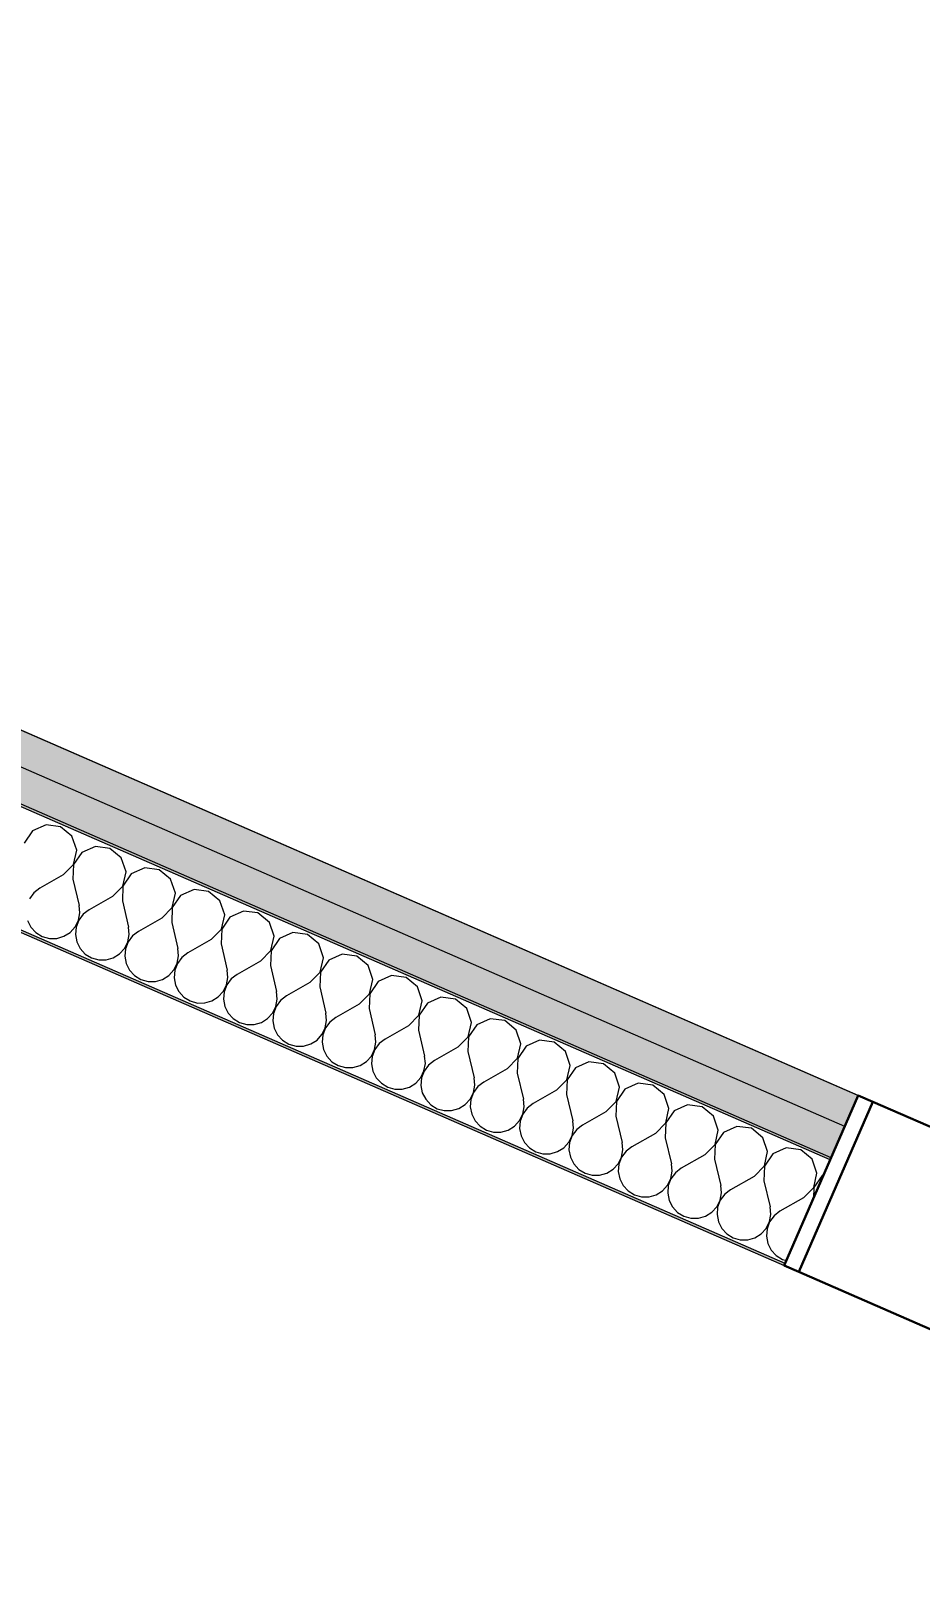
# Model space of a CAD drawing. Header units: millimetres. Extents: x -89663 to 74273, y -103666 to 18539.
# Drawn here: x -27623 to -27230, y -31032 to -30353 of the extents above; entities that cross this region are included whole.
import ezdxf
from ezdxf.enums import TextEntityAlignment as Align

# ---------------------------------------------------------------- set-up
doc = ezdxf.new("R2010")
doc.units = ezdxf.units.MM
doc.header["$MEASUREMENT"] = 0
doc.linetypes.add('Double Dashed', pattern=[1093.611073, 529.166651, -211.666656, 141.111112, -211.666656])
for name, color, linetype in [('New_A-05-M_Gross_Int_Circulation', 7, 'Continuous'), ('New_A-15-MG_Structural_Grid_Phase_2', 7, 'Continuous'), ('New_A-25-M_Wall_Int', 7, 'Continuous'), ('New_A-95-D_Dim_Grid.Dim', 7, 'Continuous'), ('New_ArchiCAD Doors', 7, 'Continuous')]:
    doc.layers.add(name, color=color, linetype=linetype)
for name, color, linetype, lineweight, true_color in [('New_A-05-M_Gross_Int_Circulation_Pen_No__74', 7, 'Continuous', 20, 0x606060), ('New_A-15-MG_Structural_Grid_Phase_2_Pen_No__222', 7, 'Continuous', 13, 0x65af33), ('New_A-25-M_Wall_Int_Pen_No__107', 7, 'Continuous', 15, 0xa6a6a6), ('New_ArchiCAD Doors_Pen_No__43', 7, 'Continuous', 30, 0x444444)]:
    doc.layers.add(name, color=color, linetype=linetype, lineweight=lineweight, true_color=true_color)
for name, color, linetype, lineweight in [('New_A-25-M_Wall_Int_Pen_No__1', 7, 'Continuous', 13), ('New_A-95-D_Dim_Grid.Dim_Pen_No__4', 7, 'Continuous', 20), ('New_ArchiCAD Doors_Pen_No__1', 7, 'Continuous', 13), ('New_ArchiCAD Zone Stamps_Pen_No__6', 7, 'Continuous', 35)]:
    doc.layers.add(name, color=color, linetype=linetype, lineweight=lineweight)
doc.styles.add('GENERATED_STYLE_1', font='')
doc.styles.add('GENERATED_STYLE_3', font='')
doc.styles.add('GENERATED_STYLE_4', font='')
doc.styles.get('GENERATED_STYLE_1').set_extended_font_data('Arial', bold=True)
doc.styles.get('GENERATED_STYLE_3').set_extended_font_data('Arial')
doc.styles.get('GENERATED_STYLE_4').set_extended_font_data('Swis721 BT')
doc.dimstyles.new('GENERATED_STYLE__2', dxfattribs={"dimtxt": 300, "dimasz": 95, "dimexe": 0.18, "dimexo": 0, "dimgap": 0.09, "dimtad": 1, "dimdec": 0, "dimzin": 0, "dimdsep": 46, "dimtxsty": 'GENERATED_STYLE_4', "dimblk": 'ARROWHEAD_2', "dimblk1": 'ARROWHEAD_2', "dimblk2": 'ARROWHEAD_2', "dimcen": 0.09, "dimclrd": 7, "dimclre": 7, "dimclrt": 7, "dimadec": 0, "dimazin": 0, "dimtfac": 1, "dimtdec": 4, "dimtmove": 0, "dimatfit": 3, "dimfxl": 1, "dimtolj": 1, "dimtzin": 0, "dimarcsym": 0})
doc.dimstyles.new('GENERATED_STYLE__3', dxfattribs={"dimtxt": 300, "dimasz": 95, "dimexe": 0.18, "dimexo": 0, "dimgap": 0.09, "dimtad": 1, "dimdec": 0, "dimzin": 0, "dimdsep": 46, "dimtxsty": 'GENERATED_STYLE_4', "dimblk": 'ARROWHEAD_2', "dimblk1": 'ARROWHEAD_2', "dimblk2": 'ARROWHEAD_2', "dimcen": 0.09, "dimclrd": 7, "dimclre": 7, "dimclrt": 7, "dimadec": 0, "dimazin": 0, "dimtfac": 1, "dimtdec": 4, "dimtmove": 2, "dimatfit": 3, "dimfxl": 1, "dimtolj": 1, "dimtzin": 0, "dimarcsym": 0})

# ---------------------------------------------------------------- blocks, each defined once
blk = doc.blocks.new('Entrance Lobby_INB 0150_22_1', base_point=(-25522.95, -29171.48))
at = {"layer": 'New_A-05-M_Gross_Int_Circulation_Pen_No__74', "linetype": 'Continuous'}
blk.add_line((-30866.17, -29250.25), (-23749, -32353.57), dxfattribs=at)
at = {"layer": 'New_ArchiCAD Zone Stamps_Pen_No__6'}
for tag, height, style, p in [('ROOM_NAME', 250, 'GENERATED_STYLE_1', (-26251.09, -27657.51)), ('zoneNameLine2', 250, 'GENERATED_STYLE_1', (-26439.52, -28089.65)), ('ROOM_NUMBER', 200, 'GENERATED_STYLE_3', (-26627.96, -28510.35)), ('measuredAreaCode', 200, 'GENERATED_STYLE_3', (-26784.98, -28870.46)), ('DUMMY_649', 200, 'GENERATED_STYLE_3', (-26477.58, -29004.5)), ('DUMMY_650', 200, 'GENERATED_STYLE_3', (-25988.24, -29217.88)), ('DUMMY_651', 133.33, 'GENERATED_STYLE_3', (-25708.95, -29324.43))]:
    blk.add_attdef(tag, text='', height=height, rotation=336.44041, dxfattribs=dict(at, style=style)).set_placement(p, align=Align.TOP_LEFT)
blk = doc.blocks.new('*X474')
at = {"layer": 'New_A-25-M_Wall_Int_Pen_No__107', "linetype": 'Continuous'}
for p, q in [((-27622.45, -30706.86), (-27626.11, -30712.24)), ((-27616.5, -30704.21), (-27622.45, -30706.86)), ((-27610.06, -30705.08), (-27616.5, -30704.21)), ((-27605.03, -30709.22), (-27610.06, -30705.08)), ((-27602.93, -30715.37), (-27605.03, -30709.22)), ((-27604.37, -30721.72), (-27602.93, -30715.37)), ((-27600.62, -30716.38), (-27604.29, -30721.75)), ((-27594.68, -30713.73), (-27600.62, -30716.38)), ((-27588.23, -30714.6), (-27594.68, -30713.73)), ((-27583.2, -30718.73), (-27588.23, -30714.6)), ((-27608.94, -30726.35), (-27604.37, -30721.72)), ((-27604.29, -30721.75), (-27604.57, -30728.25)), ((-27581.1, -30724.89), (-27583.2, -30718.73)), ((-27572.85, -30723.25), (-27578.8, -30725.89)), ((-27566.41, -30724.12), (-27572.85, -30723.25)), ((-27608.94, -30726.35), (-27619.29, -30732.23)), ((-27604.57, -30728.25), (-27601.83, -30739.84)), ((-27582.55, -30731.23), (-27581.1, -30724.89)), ((-27578.8, -30725.89), (-27582.46, -30731.27)), ((-27561.38, -30728.25), (-27566.41, -30724.12)), ((-27559.28, -30734.41), (-27561.38, -30728.25)), ((-27621.9, -30734.22), (-27623.86, -30736.86)), ((-27619.29, -30732.23), (-27621.9, -30734.22)), ((-27587.11, -30735.87), (-27597.47, -30741.74)), ((-27587.11, -30735.87), (-27582.55, -30731.23)), ((-27582.46, -30731.27), (-27582.75, -30737.77)), ((-27560.72, -30740.75), (-27559.28, -30734.41)), ((-27556.97, -30735.41), (-27560.64, -30740.79)), ((-27551.03, -30732.76), (-27556.97, -30735.41)), ((-27544.58, -30733.63), (-27551.03, -30732.76)), ((-27539.56, -30737.77), (-27544.58, -30733.63)), ((-27602.12, -30746.34), (-27601.53, -30743.11)), ((-27600.07, -30743.74), (-27602.03, -30746.38)), ((-27601.53, -30743.11), (-27601.83, -30739.84)), ((-27597.47, -30741.74), (-27600.07, -30743.74)), ((-27582.75, -30737.77), (-27580.01, -30749.36)), ((-27565.29, -30745.38), (-27560.72, -30740.75)), ((-27560.64, -30740.79), (-27560.92, -30747.29)), ((-27537.45, -30743.92), (-27539.56, -30737.77)), ((-27538.9, -30750.27), (-27537.45, -30743.92)), ((-27529.2, -30742.28), (-27535.15, -30744.93)), ((-27522.76, -30743.15), (-27529.2, -30742.28)), ((-27517.73, -30747.28), (-27522.76, -30743.15)), ((-27624.68, -30746.43), (-27623.2, -30749.36)), ((-27623.2, -30749.36), (-27620.98, -30751.78)), ((-27605.79, -30751.72), (-27603.58, -30749.28)), ((-27603.58, -30749.28), (-27602.12, -30746.34)), ((-27603.2, -30749.45), (-27603.48, -30752.72)), ((-27602.03, -30746.38), (-27603.2, -30749.45)), ((-27579.7, -30752.63), (-27580.01, -30749.36)), ((-27565.29, -30745.38), (-27575.64, -30751.26)), ((-27560.92, -30747.29), (-27558.18, -30758.87)), ((-27543.46, -30754.9), (-27538.9, -30750.27)), ((-27538.81, -30750.3), (-27539.1, -30756.8)), ((-27535.15, -30744.93), (-27538.81, -30750.3)), ((-27515.63, -30753.44), (-27517.73, -30747.28)), ((-27620.98, -30751.78), (-27618.18, -30753.49)), ((-27618.18, -30753.49), (-27615.01, -30754.38)), ((-27615.01, -30754.38), (-27611.73, -30754.36)), ((-27611.73, -30754.36), (-27608.57, -30753.45)), ((-27608.57, -30753.45), (-27605.79, -30751.72)), ((-27603.48, -30752.72), (-27602.86, -30755.95)), ((-27602.86, -30755.95), (-27601.38, -30758.88)), ((-27581.76, -30758.8), (-27580.3, -30755.86)), ((-27580.21, -30755.89), (-27581.38, -30758.96)), ((-27580.3, -30755.86), (-27579.7, -30752.63)), ((-27578.25, -30753.26), (-27580.21, -30755.89)), ((-27575.64, -30751.26), (-27578.25, -30753.26)), ((-27543.46, -30754.9), (-27553.82, -30760.78)), ((-27539.1, -30756.8), (-27536.36, -30768.39)), ((-27517.07, -30759.78), (-27515.63, -30753.44)), ((-27513.32, -30754.44), (-27516.99, -30759.82)), ((-27507.38, -30751.8), (-27513.32, -30754.44)), ((-27500.93, -30752.67), (-27507.38, -30751.8)), ((-27495.91, -30756.8), (-27500.93, -30752.67)), ((-27493.8, -30762.96), (-27495.91, -30756.8)), ((-27601.38, -30758.88), (-27599.15, -30761.29)), ((-27599.15, -30761.29), (-27596.35, -30763.01)), ((-27596.35, -30763.01), (-27593.19, -30763.89)), ((-27593.19, -30763.89), (-27589.9, -30763.88)), ((-27589.9, -30763.88), (-27586.75, -30762.97)), ((-27586.75, -30762.97), (-27583.96, -30761.23)), ((-27583.96, -30761.23), (-27581.76, -30758.8)), ((-27581.38, -30758.96), (-27581.66, -30762.24)), ((-27581.66, -30762.24), (-27581.03, -30765.46)), ((-27558.47, -30765.37), (-27557.88, -30762.14)), ((-27556.42, -30762.78), (-27558.39, -30765.41)), ((-27557.88, -30762.14), (-27558.18, -30758.87)), ((-27553.82, -30760.78), (-27556.42, -30762.78)), ((-27521.64, -30764.42), (-27531.99, -30770.29)), ((-27521.64, -30764.42), (-27517.07, -30759.78)), ((-27516.99, -30759.82), (-27517.28, -30766.32)), ((-27495.25, -30769.3), (-27493.8, -30762.96)), ((-27491.5, -30763.96), (-27495.16, -30769.34)), ((-27485.55, -30761.31), (-27491.5, -30763.96)), ((-27479.11, -30762.18), (-27485.55, -30761.31)), ((-27474.08, -30766.32), (-27479.11, -30762.18)), ((-27581.03, -30765.46), (-27579.55, -30768.39)), ((-27579.55, -30768.39), (-27577.33, -30770.81)), ((-27577.33, -30770.81), (-27574.53, -30772.53)), ((-27564.92, -30772.49), (-27562.14, -30770.75)), ((-27562.14, -30770.75), (-27559.93, -30768.32)), ((-27559.93, -30768.32), (-27558.47, -30765.37)), ((-27559.55, -30768.48), (-27559.83, -30771.75)), ((-27558.39, -30765.41), (-27559.55, -30768.48)), ((-27536.05, -30771.66), (-27536.36, -30768.39)), ((-27531.99, -30770.29), (-27534.6, -30772.29)), ((-27517.28, -30766.32), (-27514.53, -30777.91)), ((-27499.82, -30773.93), (-27495.25, -30769.3)), ((-27495.16, -30769.34), (-27495.45, -30775.84)), ((-27471.98, -30772.47), (-27474.08, -30766.32)), ((-27463.73, -30770.83), (-27469.67, -30773.48)), ((-27457.28, -30771.7), (-27463.73, -30770.83)), ((-27574.53, -30772.53), (-27571.36, -30773.41)), ((-27571.36, -30773.41), (-27568.08, -30773.4)), ((-27568.08, -30773.4), (-27564.92, -30772.49)), ((-27559.83, -30771.75), (-27559.21, -30774.98)), ((-27559.21, -30774.98), (-27557.73, -30777.91)), ((-27557.73, -30777.91), (-27555.5, -30780.33)), ((-27540.31, -30780.27), (-27538.11, -30777.83)), ((-27538.11, -30777.83), (-27536.65, -30774.89)), ((-27537.73, -30778), (-27538.01, -30781.27)), ((-27536.56, -30774.93), (-27537.73, -30778)), ((-27536.65, -30774.89), (-27536.05, -30771.66)), ((-27534.6, -30772.29), (-27536.56, -30774.93)), ((-27514.23, -30781.18), (-27514.53, -30777.91)), ((-27499.82, -30773.93), (-27510.17, -30779.81)), ((-27495.45, -30775.84), (-27492.71, -30787.42)), ((-27473.42, -30778.82), (-27471.98, -30772.47)), ((-27469.67, -30773.48), (-27473.34, -30778.85)), ((-27452.26, -30775.83), (-27457.28, -30771.7)), ((-27450.15, -30781.99), (-27452.26, -30775.83)), ((-27555.5, -30780.33), (-27552.7, -30782.04)), ((-27552.7, -30782.04), (-27549.54, -30782.93)), ((-27549.54, -30782.93), (-27546.25, -30782.91)), ((-27546.25, -30782.91), (-27543.1, -30782)), ((-27543.1, -30782), (-27540.31, -30780.27)), ((-27538.01, -30781.27), (-27537.38, -30784.5)), ((-27537.38, -30784.5), (-27535.9, -30787.43)), ((-27516.28, -30787.35), (-27514.82, -30784.41)), ((-27514.74, -30784.44), (-27515.9, -30787.51)), ((-27514.82, -30784.41), (-27514.23, -30781.18)), ((-27512.78, -30781.81), (-27514.74, -30784.44)), ((-27510.17, -30779.81), (-27512.78, -30781.81)), ((-27477.99, -30783.45), (-27488.34, -30789.33)), ((-27477.99, -30783.45), (-27473.42, -30778.82)), ((-27473.34, -30778.85), (-27473.63, -30785.35)), ((-27451.6, -30788.33), (-27450.15, -30781.99)), ((-27447.85, -30782.99), (-27451.51, -30788.37)), ((-27441.9, -30780.35), (-27447.85, -30782.99)), ((-27435.46, -30781.22), (-27441.9, -30780.35)), ((-27430.43, -30785.35), (-27435.46, -30781.22)), ((-27535.9, -30787.43), (-27533.68, -30789.84)), ((-27533.68, -30789.84), (-27530.88, -30791.56)), ((-27530.88, -30791.56), (-27527.71, -30792.44)), ((-27524.43, -30792.43), (-27521.27, -30791.52)), ((-27521.27, -30791.52), (-27518.49, -30789.78)), ((-27518.49, -30789.78), (-27516.28, -30787.35)), ((-27515.9, -30787.51), (-27516.18, -30790.79)), ((-27516.18, -30790.79), (-27515.56, -30794.01)), ((-27493, -30793.92), (-27492.4, -30790.69)), ((-27490.95, -30791.33), (-27492.91, -30793.96)), ((-27492.4, -30790.69), (-27492.71, -30787.42)), ((-27488.34, -30789.33), (-27490.95, -30791.33)), ((-27473.63, -30785.35), (-27470.88, -30796.94)), ((-27456.17, -30792.97), (-27451.6, -30788.33)), ((-27451.51, -30788.37), (-27451.8, -30794.87)), ((-27428.33, -30791.51), (-27430.43, -30785.35)), ((-27429.77, -30797.85), (-27428.33, -30791.51)), ((-27420.08, -30789.86), (-27426.02, -30792.51)), ((-27413.63, -30790.73), (-27420.08, -30789.86)), ((-27408.61, -30794.87), (-27413.63, -30790.73)), ((-27527.71, -30792.44), (-27524.43, -30792.43)), ((-27515.56, -30794.01), (-27514.08, -30796.94)), ((-27514.08, -30796.94), (-27511.85, -30799.36)), ((-27496.66, -30799.3), (-27494.46, -30796.87)), ((-27494.46, -30796.87), (-27493, -30793.92)), ((-27494.08, -30797.03), (-27494.36, -30800.3)), ((-27492.91, -30793.96), (-27494.08, -30797.03)), ((-27470.58, -30800.21), (-27470.88, -30796.94)), ((-27456.17, -30792.97), (-27466.52, -30798.84)), ((-27451.8, -30794.87), (-27449.06, -30806.46)), ((-27434.34, -30802.48), (-27429.77, -30797.85)), ((-27429.69, -30797.89), (-27429.98, -30804.39)), ((-27426.02, -30792.51), (-27429.69, -30797.89)), ((-27406.5, -30801.02), (-27408.61, -30794.87)), ((-27511.85, -30799.36), (-27509.05, -30801.08)), ((-27509.05, -30801.08), (-27505.89, -30801.96)), ((-27505.89, -30801.96), (-27502.61, -30801.95)), ((-27502.61, -30801.95), (-27499.45, -30801.04)), ((-27499.45, -30801.04), (-27496.66, -30799.3)), ((-27494.36, -30800.3), (-27493.73, -30803.53)), ((-27493.73, -30803.53), (-27492.25, -30806.46)), ((-27472.63, -30806.38), (-27471.17, -30803.44)), ((-27471.09, -30803.48), (-27472.25, -30806.55)), ((-27471.17, -30803.44), (-27470.58, -30800.21)), ((-27469.13, -30800.84), (-27471.09, -30803.48)), ((-27466.52, -30798.84), (-27469.13, -30800.84)), ((-27434.34, -30802.48), (-27444.69, -30808.36)), ((-27429.98, -30804.39), (-27427.23, -30815.97)), ((-27407.95, -30807.37), (-27406.5, -30801.02)), ((-27404.2, -30802.03), (-27407.86, -30807.4)), ((-27398.26, -30799.38), (-27404.2, -30802.03)), ((-27391.81, -30800.25), (-27398.26, -30799.38)), ((-27386.78, -30804.38), (-27391.81, -30800.25)), ((-27384.68, -30810.54), (-27386.78, -30804.38)), ((-27492.25, -30806.46), (-27490.03, -30808.88)), ((-27490.03, -30808.88), (-27487.23, -30810.59)), ((-27487.23, -30810.59), (-27484.06, -30811.48)), ((-27484.06, -30811.48), (-27480.78, -30811.46)), ((-27480.78, -30811.46), (-27477.62, -30810.55)), ((-27477.62, -30810.55), (-27474.84, -30808.82)), ((-27474.84, -30808.82), (-27472.63, -30806.38)), ((-27472.25, -30806.55), (-27472.53, -30809.82)), ((-27472.53, -30809.82), (-27471.91, -30813.05)), ((-27449.35, -30812.96), (-27448.75, -30809.73)), ((-27447.3, -30810.36), (-27449.26, -30812.99)), ((-27448.75, -30809.73), (-27449.06, -30806.46)), ((-27444.69, -30808.36), (-27447.3, -30810.36)), ((-27412.52, -30812), (-27422.87, -30817.88)), ((-27412.52, -30812), (-27407.95, -30807.37)), ((-27407.86, -30807.4), (-27408.15, -30813.9)), ((-27386.12, -30816.88), (-27384.68, -30810.54)), ((-27382.37, -30811.54), (-27386.04, -30816.92)), ((-27376.43, -30808.9), (-27382.37, -30811.54)), ((-27369.98, -30809.77), (-27376.43, -30808.9)), ((-27364.96, -30813.9), (-27369.98, -30809.77)), ((-27471.91, -30813.05), (-27470.43, -30815.98)), ((-27470.43, -30815.98), (-27468.2, -30818.39)), ((-27468.2, -30818.39), (-27465.4, -30820.11)), ((-27455.8, -30820.07), (-27453.01, -30818.33)), ((-27453.01, -30818.33), (-27450.81, -30815.9)), ((-27450.81, -30815.9), (-27449.35, -30812.96)), ((-27450.43, -30816.07), (-27450.71, -30819.34)), ((-27449.26, -30812.99), (-27450.43, -30816.07)), ((-27426.93, -30819.24), (-27427.23, -30815.97)), ((-27422.87, -30817.88), (-27425.48, -30819.88)), ((-27408.15, -30813.9), (-27405.41, -30825.49)), ((-27390.69, -30821.52), (-27386.12, -30816.88)), ((-27386.04, -30816.92), (-27386.33, -30823.42)), ((-27362.85, -30820.06), (-27364.96, -30813.9)), ((-27354.61, -30818.41), (-27360.55, -30821.06)), ((-27348.16, -30819.28), (-27354.61, -30818.41)), ((-27465.4, -30820.11), (-27462.24, -30820.99)), ((-27462.24, -30820.99), (-27458.96, -30820.98)), ((-27458.96, -30820.98), (-27455.8, -30820.07)), ((-27450.71, -30819.34), (-27450.09, -30822.56)), ((-27450.09, -30822.56), (-27448.6, -30825.49)), ((-27448.6, -30825.49), (-27446.38, -30827.91)), ((-27431.19, -30827.85), (-27428.98, -30825.42)), ((-27428.98, -30825.42), (-27427.52, -30822.47)), ((-27428.6, -30825.58), (-27428.88, -30828.85)), ((-27427.44, -30822.51), (-27428.6, -30825.58)), ((-27427.52, -30822.47), (-27426.93, -30819.24)), ((-27425.48, -30819.88), (-27427.44, -30822.51)), ((-27405.1, -30828.76), (-27405.41, -30825.49)), ((-27390.69, -30821.52), (-27401.04, -30827.39)), ((-27386.33, -30823.42), (-27383.59, -30835.01)), ((-27364.3, -30826.4), (-27362.85, -30820.06)), ((-27360.55, -30821.06), (-27364.21, -30826.44)), ((-27343.13, -30823.42), (-27348.16, -30819.28)), ((-27341.03, -30829.57), (-27343.13, -30823.42)), ((-27446.38, -30827.91), (-27443.58, -30829.63)), ((-27443.58, -30829.63), (-27440.42, -30830.51)), ((-27440.42, -30830.51), (-27437.13, -30830.5)), ((-27437.13, -30830.5), (-27433.97, -30829.59)), ((-27433.97, -30829.59), (-27431.19, -30827.85)), ((-27428.88, -30828.85), (-27428.26, -30832.08)), ((-27428.26, -30832.08), (-27426.78, -30835.01)), ((-27407.16, -30834.93), (-27405.7, -30831.99)), ((-27405.61, -30832.03), (-27406.78, -30835.1)), ((-27405.7, -30831.99), (-27405.1, -30828.76)), ((-27403.65, -30829.39), (-27405.61, -30832.03)), ((-27401.04, -30827.39), (-27403.65, -30829.39)), ((-27368.87, -30831.03), (-27379.22, -30836.91)), ((-27368.87, -30831.03), (-27364.3, -30826.4)), ((-27364.21, -30826.44), (-27364.5, -30832.94)), ((-27342.47, -30835.92), (-27341.03, -30829.57)), ((-27338.72, -30830.58), (-27342.39, -30835.95)), ((-27332.78, -30827.93), (-27338.72, -30830.58)), ((-27326.33, -30828.8), (-27332.78, -30827.93)), ((-27321.31, -30832.93), (-27326.33, -30828.8)), ((-27426.78, -30835.01), (-27424.55, -30837.43)), ((-27424.55, -30837.43), (-27421.75, -30839.14)), ((-27421.75, -30839.14), (-27418.59, -30840.03)), ((-27415.31, -30840.01), (-27412.15, -30839.1)), ((-27412.15, -30839.1), (-27409.36, -30837.37)), ((-27409.36, -30837.37), (-27407.16, -30834.93)), ((-27406.78, -30835.1), (-27407.06, -30838.37)), ((-27407.06, -30838.37), (-27406.44, -30841.6)), ((-27383.87, -30841.51), (-27383.28, -30838.28)), ((-27381.83, -30838.91), (-27383.79, -30841.54)), ((-27383.28, -30838.28), (-27383.59, -30835.01)), ((-27379.22, -30836.91), (-27381.83, -30838.91)), ((-27364.5, -30832.94), (-27361.76, -30844.52)), ((-27347.04, -30840.55), (-27342.47, -30835.92)), ((-27342.39, -30835.95), (-27342.68, -30842.45)), ((-27319.2, -30839.09), (-27321.31, -30832.93)), ((-27320.65, -30845.43), (-27319.2, -30839.09)), ((-27310.96, -30837.45), (-27316.9, -30840.09)), ((-27304.51, -30838.32), (-27310.96, -30837.45)), ((-27299.48, -30842.45), (-27304.51, -30838.32)), ((-27418.59, -30840.03), (-27415.31, -30840.01)), ((-27406.44, -30841.6), (-27404.95, -30844.53)), ((-27404.95, -30844.53), (-27402.73, -30846.94)), ((-27387.54, -30846.88), (-27385.33, -30844.45)), ((-27385.33, -30844.45), (-27383.87, -30841.51)), ((-27384.95, -30844.62), (-27385.23, -30847.89)), ((-27383.79, -30841.54), (-27384.95, -30844.62)), ((-27361.45, -30847.79), (-27361.76, -30844.52)), ((-27347.04, -30840.55), (-27357.4, -30846.43)), ((-27342.68, -30842.45), (-27339.94, -30854.04)), ((-27325.22, -30850.07), (-27320.65, -30845.43)), ((-27320.56, -30845.47), (-27320.85, -30851.97)), ((-27316.9, -30840.09), (-27320.56, -30845.47)), ((-27297.38, -30848.61), (-27299.48, -30842.45)), ((-27402.73, -30846.94), (-27399.93, -30848.66)), ((-27399.93, -30848.66), (-27396.77, -30849.54)), ((-27396.77, -30849.54), (-27393.48, -30849.53)), ((-27393.48, -30849.53), (-27390.32, -30848.62)), ((-27390.32, -30848.62), (-27387.54, -30846.88)), ((-27385.23, -30847.89), (-27384.61, -30851.11)), ((-27384.61, -30851.11), (-27383.13, -30854.04)), ((-27363.51, -30853.97), (-27362.05, -30851.02)), ((-27361.96, -30851.06), (-27363.13, -30854.13)), ((-27362.05, -30851.02), (-27361.45, -30847.79)), ((-27360, -30848.43), (-27361.96, -30851.06)), ((-27357.4, -30846.43), (-27360, -30848.43)), ((-27325.22, -30850.07), (-27335.57, -30855.94)), ((-27320.85, -30851.97), (-27318.11, -30863.56)), ((-27298.83, -30854.95), (-27297.38, -30848.61)), ((-27295.07, -30849.61), (-27298.74, -30854.99)), ((-27289.13, -30846.96), (-27295.07, -30849.61)), ((-27282.68, -30847.83), (-27289.13, -30846.96)), ((-27277.66, -30851.97), (-27282.68, -30847.83)), ((-27275.55, -30858.12), (-27277.66, -30851.97)), ((-27383.13, -30854.04), (-27380.9, -30856.46)), ((-27380.9, -30856.46), (-27378.1, -30858.18)), ((-27378.1, -30858.18), (-27374.94, -30859.06)), ((-27374.94, -30859.06), (-27371.66, -30859.05)), ((-27371.66, -30859.05), (-27368.5, -30858.14)), ((-27368.5, -30858.14), (-27365.71, -30856.4)), ((-27365.71, -30856.4), (-27363.51, -30853.97)), ((-27363.13, -30854.13), (-27363.41, -30857.4)), ((-27363.41, -30857.4), (-27362.79, -30860.63)), ((-27340.22, -30860.54), (-27339.63, -30857.31)), ((-27338.18, -30857.94), (-27340.14, -30860.58)), ((-27339.63, -30857.31), (-27339.94, -30854.04)), ((-27335.57, -30855.94), (-27338.18, -30857.94)), ((-27303.39, -30859.58), (-27298.83, -30854.95)), ((-27298.74, -30854.99), (-27299.03, -30861.49)), ((-27277, -30864.47), (-27275.55, -30858.12)), ((-27273.25, -30859.13), (-27276.91, -30864.5)), ((-27272.54, -30858.81), (-27273.25, -30859.13)), ((-27362.79, -30860.63), (-27361.3, -30863.56)), ((-27361.3, -30863.56), (-27359.08, -30865.98)), ((-27359.08, -30865.98), (-27356.28, -30867.69)), ((-27346.67, -30867.65), (-27343.89, -30865.92)), ((-27343.89, -30865.92), (-27341.68, -30863.48)), ((-27341.68, -30863.48), (-27340.22, -30860.54)), ((-27341.3, -30863.65), (-27341.58, -30866.92)), ((-27340.14, -30860.58), (-27341.3, -30863.65)), ((-27317.8, -30866.83), (-27318.11, -30863.56)), ((-27313.75, -30865.46), (-27316.35, -30867.46)), ((-27303.39, -30859.58), (-27313.75, -30865.46)), ((-27299.03, -30861.49), (-27296.29, -30873.07)), ((-27281.57, -30869.1), (-27277, -30864.47)), ((-27276.91, -30864.5), (-27277.13, -30869.32)), ((-27356.28, -30867.69), (-27353.12, -30868.58)), ((-27353.12, -30868.58), (-27349.83, -30868.56)), ((-27349.83, -30868.56), (-27346.67, -30867.65)), ((-27341.58, -30866.92), (-27340.96, -30870.15)), ((-27340.96, -30870.15), (-27339.48, -30873.08)), ((-27339.48, -30873.08), (-27337.25, -30875.49)), ((-27322.06, -30875.43), (-27319.86, -30873)), ((-27319.86, -30873), (-27318.4, -30870.06)), ((-27318.31, -30870.09), (-27319.48, -30873.17)), ((-27318.4, -30870.06), (-27317.8, -30866.83)), ((-27316.35, -30867.46), (-27318.31, -30870.09)), ((-27295.98, -30876.34), (-27296.29, -30873.07)), ((-27281.57, -30869.1), (-27291.92, -30874.98)), ((-27337.25, -30875.49), (-27334.45, -30877.21)), ((-27334.45, -30877.21), (-27331.29, -30878.09)), ((-27331.29, -30878.09), (-27328.01, -30878.08)), ((-27328.01, -30878.08), (-27324.85, -30877.17)), ((-27324.85, -30877.17), (-27322.06, -30875.43)), ((-27319.48, -30873.17), (-27319.76, -30876.44)), ((-27319.76, -30876.44), (-27319.14, -30879.66)), ((-27319.14, -30879.66), (-27317.66, -30882.59)), ((-27298.03, -30882.52), (-27296.57, -30879.57)), ((-27296.49, -30879.61), (-27297.65, -30882.68)), ((-27296.57, -30879.57), (-27295.98, -30876.34)), ((-27294.53, -30876.98), (-27296.49, -30879.61)), ((-27291.92, -30874.98), (-27294.53, -30876.98)), ((-27317.66, -30882.59), (-27315.43, -30885.01)), ((-27315.43, -30885.01), (-27312.63, -30886.73)), ((-27303.03, -30886.69), (-27300.24, -30884.95)), ((-27300.24, -30884.95), (-27298.03, -30882.52)), ((-27297.65, -30882.68), (-27297.93, -30885.95)), ((-27297.93, -30885.95), (-27297.31, -30889.18)), ((-27312.63, -30886.73), (-27309.47, -30887.61)), ((-27309.47, -30887.61), (-27306.18, -30887.6)), ((-27306.18, -30887.6), (-27303.03, -30886.69)), ((-27297.31, -30889.18), (-27295.83, -30892.11)), ((-27295.83, -30892.11), (-27293.6, -30894.53)), ((-27293.6, -30894.53), (-27290.8, -30896.24)), ((-27290.8, -30896.24), (-27289.08, -30896.73))]:
    blk.add_line(p, q, dxfattribs=at)
blk = doc.blocks.new('Door 19_6')
at = {"layer": 'New_ArchiCAD Doors_Pen_No__1', "linetype": 'Continuous'}
for p, q in [((-505, 0), (-505, -15)), ((-505, -15), (-505, -30)), ((-505, -30), (-505, -31)), ((-505, -31), (-505, -81)), ((-505, -81), (-505, -82))]:
    blk.add_line(p, q, dxfattribs=at)
at = {"layer": 'New_ArchiCAD Doors_Pen_No__43', "linetype": 'Continuous'}
for p, q in [((-498, 0), (-505, 0)), ((-505, 0), (-505, -82)), ((-432, 0), (-498, 0)), ((-498, 0), (-498, -82)), ((-498, -82), (-505, -82)), ((-498, -82), (-432, -82))]:
    blk.add_line(p, q, dxfattribs=at)
blk = doc.blocks.new('Wall_95_1', base_point=(-23781.13, -32429.03))
at = {"layer": 'New_A-25-M_Wall_Int_Pen_No__107', "linetype": 'Continuous'}
for points in [[(-28090.06, -30460.66), (-28096.06, -30474.41), (-27263.27, -30837.55), (-27257.28, -30823.8)], [(-28096.06, -30474.41), (-28102.05, -30488.16), (-27269.27, -30851.3), (-27263.27, -30837.55)]]:
    blk.add_hatch(color=256, dxfattribs=at).paths.add_polyline_path(points)
at = {"layer": 'New_A-25-M_Wall_Int_Pen_No__107', "linetype": 'Continuous', "lineweight": 0, "true_color": 0x535353}
for points in [[(-28102.05, -30488.16), (-28102.45, -30489.08), (-27269.67, -30852.21), (-27269.27, -30851.3)], [(-28122.84, -30535.83), (-27290.05, -30898.96), (-27289.65, -30898.04), (-28122.44, -30534.91)]]:
    blk.add_hatch(color=251, dxfattribs=at).paths.add_polyline_path(points)
at = {"layer": 'New_A-25-M_Wall_Int_Pen_No__1', "linetype": 'Continuous'}
for p, q in [((-27263.27, -30837.55), (-28096.06, -30474.41)), ((-27269.67, -30852.21), (-28102.45, -30489.08)), ((-27269.27, -30851.3), (-28102.05, -30488.16)), ((-27289.65, -30898.04), (-28122.44, -30534.91)), ((-27257.28, -30823.8), (-27263.27, -30837.55)), ((-27263.27, -30837.55), (-27269.27, -30851.3)), ((-27269.67, -30852.21), (-27289.65, -30898.04)), ((-27269.27, -30851.3), (-27269.67, -30852.21)), ((-27289.65, -30898.04), (-27290.05, -30898.96))]:
    blk.add_line(p, q, dxfattribs=at)
at = {"layer": 'New_A-25-M_Wall_Int_Pen_No__1', "linetype": 'Continuous', "flags": 128}
for points in [[(-27257.28, -30823.8), (-28090.06, -30460.66)], [(-28122.84, -30535.83), (-27290.05, -30898.96)]]:
    blk.add_lwpolyline(points, dxfattribs=at)
at = {"layer": 'New_A-25-M_Wall_Int', "color": 250, "lineweight": 50, "true_color": 0x2a2a2a}
blk.add_blockref('*X474', (0, 0), dxfattribs=at)
at = {"layer": 'New_ArchiCAD Doors', "color": 251, "linetype": 'Continuous', "lineweight": 20, "true_color": 0x606060, "zscale": 1000, "rotation": 336.440411583993}
blk.add_blockref('Door 19_6', (-26794.37, -31025.65), dxfattribs=at)
blk = doc.blocks.new('*D1292')
at = {"layer": 'New_A-95-D_Dim_Grid.Dim_Pen_No__4', "linetype": 'Continuous'}
for p, q in [((-26555.17, -30655.42), (-24517.76, -25982.99)), ((-26598.04, -30597.37), (-26512.3, -30713.48)), ((-26469.23, -30692.9), (-26641.11, -30617.95)), ((-28754.6, -35699.42), (-26555.17, -30655.42)), ((-28797.47, -35641.36), (-28711.74, -35757.48))]:
    blk.add_line(p, q, dxfattribs=at)
at = {"layer": 'New_A-95-D_Dim_Grid.Dim_Pen_No__4', "insert": (-27921.7, -33639.2), "char_height": 300, "attachment_point": 7, "rotation": 66.44041, "style": 'GENERATED_STYLE_4'}
blk.add_mtext('\\A1;{\\fSwis721 BT|b0|i0|c0|p34;5,503}', dxfattribs=at)
blk = doc.blocks.new('ARROWHEAD_2')
at = {"color": 0, "linetype": 'Continuous', "lineweight": 0}
for p, q in [((-0.3781, -0.655), (0.3781, 0.655)), ((0, 0), (-1, 0))]:
    blk.add_line(p, q, dxfattribs=at)
blk = doc.blocks.new('*D1293')
at = {"layer": 'New_A-95-D_Dim_Grid.Dim_Pen_No__4', "linetype": 'Continuous'}
for p, q in [((-24560.62, -25924.93), (-24474.89, -26041.04)), ((-24431.82, -26020.46), (-24603.69, -25945.51)), ((-26555.17, -30655.42), (-24517.76, -25982.99)), ((-26598.04, -30597.37), (-26512.3, -30713.48)), ((-26469.23, -30692.9), (-26641.11, -30617.95))]:
    blk.add_line(p, q, dxfattribs=at)
at = {"layer": 'New_A-95-D_Dim_Grid.Dim_Pen_No__4', "insert": (-26339, -30009.57), "char_height": 300, "attachment_point": 7, "rotation": 66.44041, "style": 'GENERATED_STYLE_4'}
blk.add_mtext('\\A1;{\\fSwis721 BT|b0|i0|c0|p34;5,097}', dxfattribs=at)
blk = doc.blocks.new('*D1294')
at = {"layer": 'New_A-95-D_Dim_Grid.Dim_Pen_No__4', "linetype": 'Continuous'}
for p, q in [((-23398.59, -23416.38), (-21839.75, -19841.47)), ((-23441.46, -23358.32), (-23355.72, -23474.44)), ((-23312.65, -23453.85), (-23484.52, -23378.91)), ((-24517.76, -25982.99), (-23398.59, -23416.38)), ((-24560.62, -25924.93), (-24474.89, -26041.04)), ((-24431.82, -26020.46), (-24603.69, -25945.51)), ((-26555.17, -30655.42), (-24517.76, -25982.99))]:
    blk.add_line(p, q, dxfattribs=at)
at = {"layer": 'New_A-95-D_Dim_Grid.Dim_Pen_No__4', "insert": (-24224.98, -25161.46), "char_height": 300, "attachment_point": 7, "rotation": 66.44041, "style": 'GENERATED_STYLE_4'}
blk.add_mtext('\\A1;{\\fSwis721 BT|b0|i0|c0|p34;2,800}', dxfattribs=at)
blk = doc.blocks.new('Standard grid marker_37')
at = {"layer": 'New_A-15-MG_Structural_Grid_Phase_2_Pen_No__222', "linetype": 'Double Dashed'}
blk.add_line((705.09, 0), (11274.99, 0), dxfattribs=at)
at = {"layer": 'New_A-15-MG_Structural_Grid_Phase_2_Pen_No__222', "style": 'GENERATED_STYLE_4'}
for tag, p in [('AC_MarkerText_1_0', (-500, 43.39)), ('AC_MarkerText_1_1', (12480.09, 43.39))]:
    blk.add_attdef(tag, text='', height=350, rotation=180, dxfattribs=at).set_placement(p, align=Align.MIDDLE_CENTER)

msp = doc.modelspace()

# ---------------------------------------------------------------- block references
at = {"layer": 'New_A-05-M_Gross_Int_Circulation', "linetype": 'Continuous'}
msp.add_blockref('Entrance Lobby_INB 0150_22_1', (-25522.95, -29171.48), dxfattribs=at)
at = {"layer": 'New_A-15-MG_Structural_Grid_Phase_2', "color": 8, "linetype": 'Continuous', "lineweight": 15, "zscale": 1000, "rotation": 156.4404115839929}
msp.add_blockref('Standard grid marker_37', (-22036.6, -32625.75), dxfattribs=at)
at = {"layer": 'New_A-25-M_Wall_Int', "color": 250, "lineweight": 50, "true_color": 0x2a2a2a}
msp.add_blockref('Wall_95_1', (-23781.13, -32429.03), dxfattribs=at)

# ---------------------------------------------------------------- dimensions: what is measured, and where the dimension line sits
at = {"layer": 'New_A-95-D_Dim_Grid.Dim', "linetype": 'Continuous'}
for base, p1, p2, dimstyle, picture, middle in [((-23398.59, -23416.38), (-29175.66, -23951.91), (-26825.56, -21922.05), 'GENERATED_STYLE__2', '*D1294', (-24150.7, -24615.83)), ((-24517.76, -25982.99), (-33018.08, -27837.27), (-29175.66, -23951.91), 'GENERATED_STYLE__3', '*D1293', (-26264.72, -29463.94)), ((-26555.17, -30655.42), (-36222.32, -32443.13), (-33018.08, -27837.27), 'GENERATED_STYLE__2', '*D1292', (-27847.42, -33093.57))]:
    dim = msp.add_linear_dim(base=base, p1=p1, p2=p2, angle=66.44041, dimstyle=dimstyle, dxfattribs=at)
    dim.commit()
    dim.dimension.update_dxf_attribs({"geometry": picture, "text_midpoint": middle, "dimtype": 160, "text_rotation": 66.44041})

doc.saveas('drawing.dxf')
